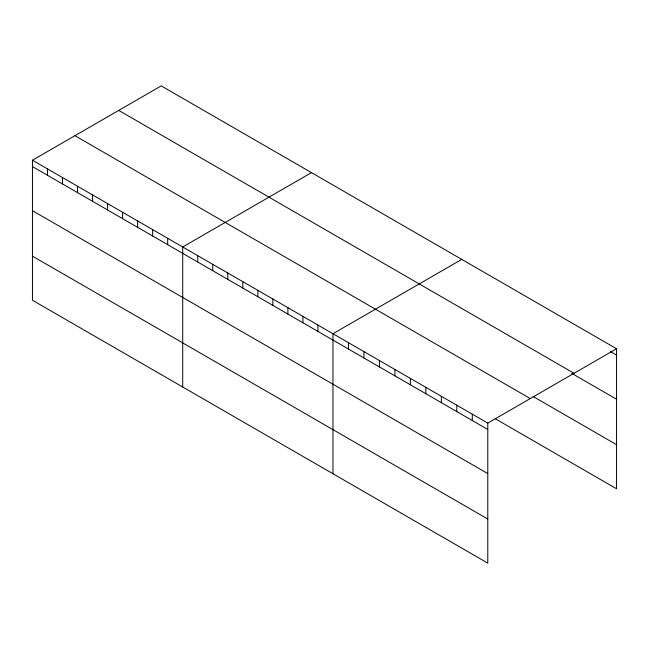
<?xml version="1.0" encoding="UTF-8"?>
<svg xmlns="http://www.w3.org/2000/svg" width="649" height="649" viewBox="0 0 649 649"><rect width="100%" height="100%" fill="white"/><g stroke="black" fill="none" stroke-linecap="round" stroke-linejoin="round"><path stroke-width="0.97" d="M32.45 160.222L487.78 423.107L487.78 563.121L32.45 300.244L32.45 160.222L161.22 85.879L616.55 348.756L616.55 488.778L495.284 418.759M311.479 172.626L182.71 246.977L182.71 386.991M461.739 259.381L332.969 333.724L332.969 473.746M487.78 423.107L616.55 348.756M610.531 351.653L616.55 355.133M118.726 110.411L574.057 373.297M571.826 373.41L616.55 399.232M533.121 396.507L616.55 444.67M74.943 135.69L530.274 398.567M32.45 166.598L487.78 429.476M32.45 210.698L487.78 473.583M32.45 256.136L487.78 519.022M472.294 414.167L472.294 420.544M456.815 405.227L456.815 411.604M441.336 396.288L441.336 402.664M425.849 387.356L425.849 393.724M410.371 378.416L410.371 384.792M394.892 369.476L394.892 375.852M379.414 360.536L379.414 366.912M363.927 351.604L363.927 357.972M348.448 342.664L348.448 349.04M317.937 325.052L317.937 331.42M302.913 316.371L302.913 322.748M287.888 307.699L287.888 314.075M272.864 299.027L272.864 305.395M257.84 290.346L257.84 296.723M242.815 281.674L242.815 288.051M227.783 273.002L227.783 279.37M212.758 264.321L212.758 270.698M197.734 255.649L197.734 262.026M167.685 238.297L167.685 244.673M152.653 229.624L152.653 236.001M137.629 220.952L137.629 227.32M122.604 212.272L122.604 218.648M107.58 203.599L107.58 209.976M92.556 194.927L92.556 201.295M77.531 186.247L77.531 192.623M62.499 177.575L62.499 183.951M47.474 168.902L47.474 175.271"/></g></svg>
